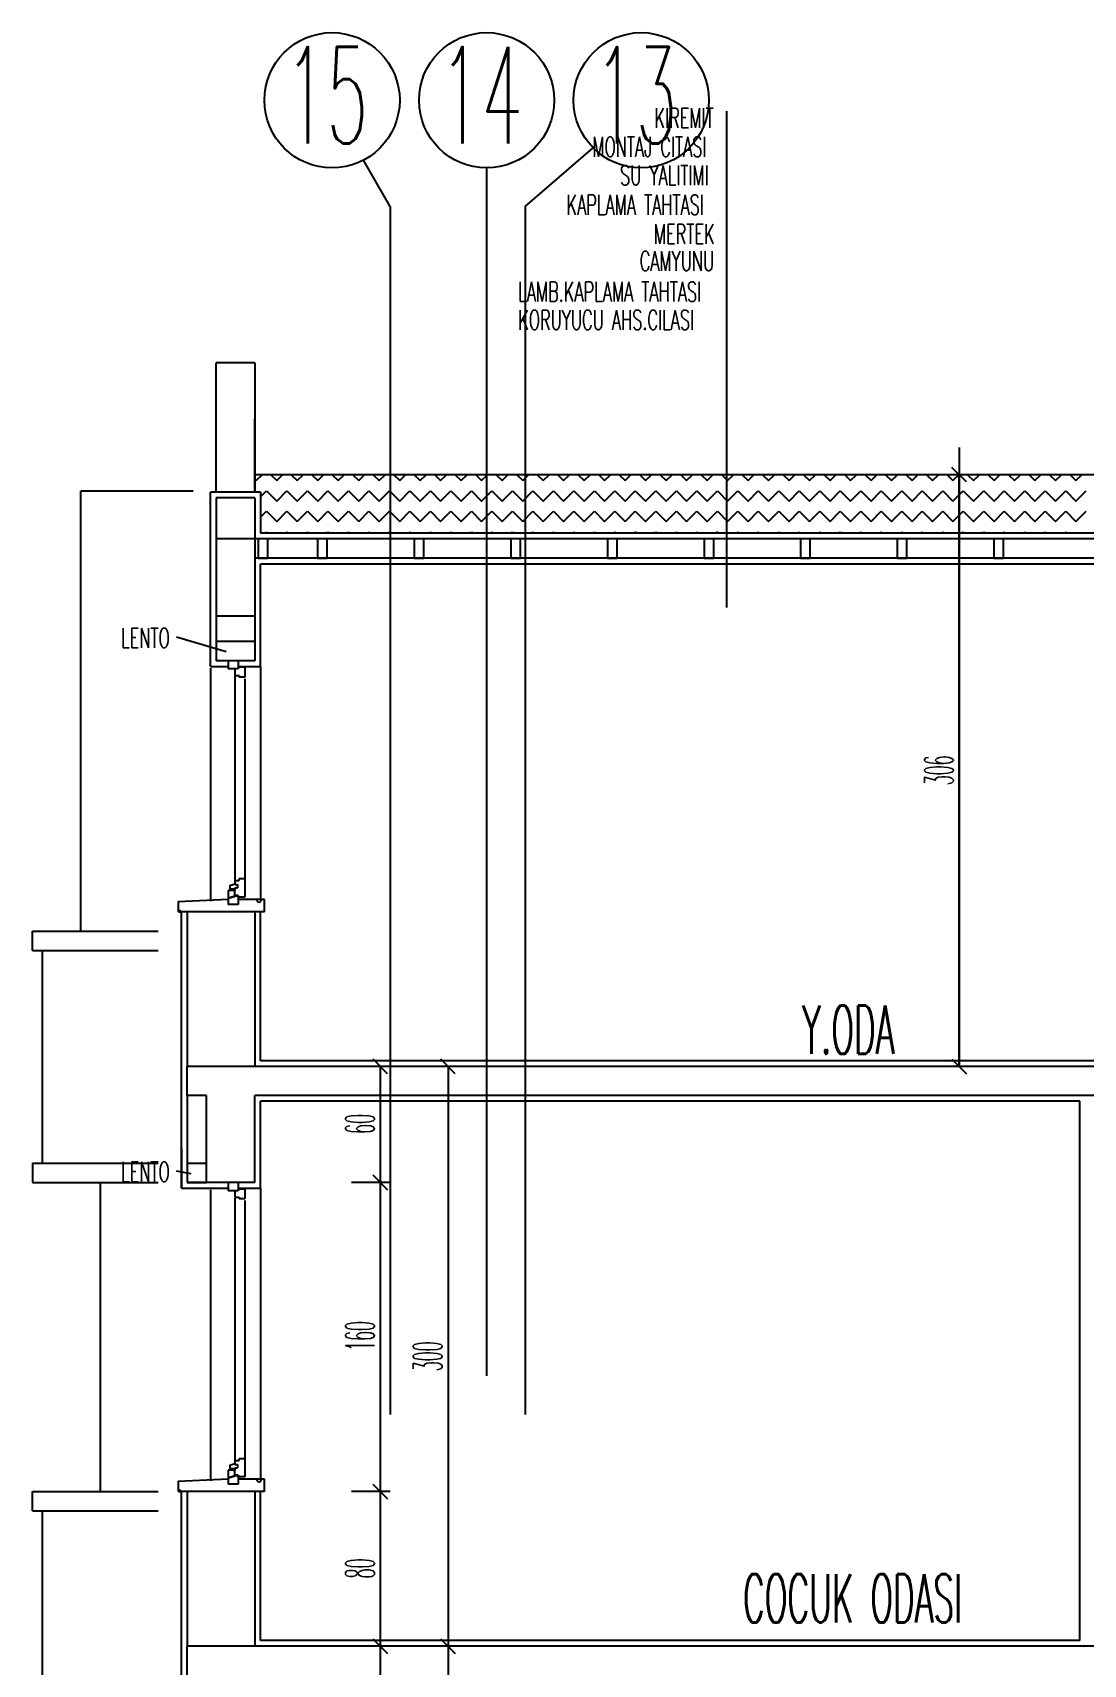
# Model space of a CAD drawing. Extents: x 78 to 306, y -397 to 18.
# Drawn here: x 278.5171 to 278.6259, y -396.4504 to -396.2816 of the extents above; entities that cross this region are included whole.
import ezdxf

# ---------------------------------------------------------------- set-up
doc = ezdxf.new("R2010")
doc.units = 0
doc.header["$LTSCALE"] = 0.5
doc.header["$MEASUREMENT"] = 0
doc.linetypes.add('DASHDOT2', pattern=[0.5, 0.25, -0.125, 0, -0.125])
doc.layers.get('0').update_dxf_attribs({"linetype": 'CONTINUOUS'})
for name, color, linetype in [('AKS', 5, 'DASHDOT2'), ('DUVAR', 6, 'CONTINUOUS'), ('KAPI', 1, 'CONTINUOUS'), ('KOLON', 4, 'CONTINUOUS'), ('MERDIVEN', 3, 'CONTINUOUS'), ('OLCU', 31, 'CONTINUOUS'), ('SIVA', 7, 'CONTINUOUS'), ('TARAMA', 8, 'CONTINUOUS'), ('TEFRIS', 11, 'CONTINUOUS'), ('YESIL', 73, 'CONTINUOUS')]:
    doc.layers.add(name, color=color, linetype=linetype)
doc.styles.add('OLCU', font='romans.shx', dxfattribs={"width": 0.6, "height": 0.125})
doc.styles.add('OLCUIC', font='ROMANS.SHX', dxfattribs={"width": 0.4, "height": 0.15})

msp = doc.modelspace()

# ---------------------------------------------------------------- linework, layer by layer
at = {"color": 0, "linetype": 'ByBlock'}
for p, q in [((278.6138, -396.32806), (278.6123, -396.32656)), ((278.55389, -396.38931), (278.55239, -396.38781)), ((278.56089, -396.38931), (278.55939, -396.38781)), ((278.6123, -396.38781), (278.6138, -396.38931)), ((278.55239, -396.39981), (278.55389, -396.40131)), ((278.55389, -396.40131), (278.55239, -396.39981)), ((278.55239, -396.43181), (278.55389, -396.43331)), ((278.55389, -396.43331), (278.55239, -396.43181)), ((278.55239, -396.44781), (278.55389, -396.44931)), ((278.55389, -396.44931), (278.55239, -396.44781)), ((278.55939, -396.44781), (278.56089, -396.44931)), ((278.56089, -396.44931), (278.55939, -396.44781))]:
    msp.add_line(p, q, dxfattribs=at)
at = {"layer": 'AKS'}
for p, q in [((278.56814, -396.29956), (278.57515, -396.29347)), ((278.55414, -396.29956), (278.5514, -396.29476)), ((278.56414, -396.29556), (278.56414, -396.94956)), ((278.55414, -396.29956), (278.55414, -396.94956)), ((278.56814, -396.29956), (278.56814, -396.94956))]:
    msp.add_line(p, q, dxfattribs=at)
at = {"layer": 'DUVAR'}
for p, q in [((278.53314, -396.37256), (278.53314, -396.38856)), ((278.54014, -396.37256), (278.53314, -396.37256)), ((278.54014, -396.37256), (278.53314, -396.37256)), ((278.54014, -396.37256), (278.54014, -396.38856)), ((278.53314, -396.39856), (278.53514, -396.39856)), ((278.53314, -396.40056), (278.53514, -396.40056)), ((278.53314, -396.43256), (278.53314, -396.44856)), ((278.54014, -396.43256), (278.53314, -396.43256)), ((278.54014, -396.43256), (278.53314, -396.43256)), ((278.54014, -396.43256), (278.54014, -396.44856))]:
    msp.add_line(p, q, dxfattribs=at)
at = {"layer": 'DUVAR', "ltscale": 1.5}
for p, q in [((278.54014, -396.37256), (278.53314, -396.37256)), ((278.54014, -396.37256), (278.53314, -396.37256)), ((278.54014, -396.43256), (278.53314, -396.43256)), ((278.54014, -396.43256), (278.53314, -396.43256))]:
    msp.add_line(p, q, dxfattribs=at)
at = {"layer": 'DUVAR', "ltscale": 1.4}
for p in [(278.53314, -396.39156), (278.53514, -396.40056)]:
    msp.add_line(p, (278.53314, -396.40056), dxfattribs=at)
at = {"layer": 'KAPI', "ltscale": 1.4}
for p, q in [((278.53614, -396.32902), (278.53614, -396.31572)), ((278.54014, -396.31572), (278.53614, -396.31572)), ((278.54014, -396.31572), (278.54014, -396.32912)), ((278.69354, -396.32731), (278.54014, -396.32731))]:
    msp.add_line(p, q, dxfattribs=at)
at = {"layer": 'KAPI'}
for p, q in [((278.69414, -396.33396), (278.54014, -396.33396)), ((278.69414, -396.33596), (278.54014, -396.33596)), ((278.53555, -396.34733), (278.53555, -396.37145)), ((278.54074, -396.34716), (278.54074, -396.37128)), ((278.54074, -396.34716), (278.54074, -396.37128)), ((278.53808, -396.34817), (278.53808, -396.36932)), ((278.53808, -396.34817), (278.53808, -396.36932)), ((278.5391, -396.34843), (278.5391, -396.36915)), ((278.5391, -396.34843), (278.5391, -396.36915)), ((278.5322, -396.37149), (278.5374, -396.37124)), ((278.5322, -396.37149), (278.5374, -396.37124)), ((278.5322, -396.37149), (278.5322, -396.37256)), ((278.5322, -396.37149), (278.5322, -396.37256)), ((278.54038, -396.37128), (278.53842, -396.37128)), ((278.54038, -396.37128), (278.53842, -396.37128)), ((278.54038, -396.37143), (278.54038, -396.37128)), ((278.54038, -396.37143), (278.54038, -396.37128)), ((278.54077, -396.37128), (278.54042, -396.37128)), ((278.54077, -396.37128), (278.54042, -396.37128)), ((278.5408, -396.37143), (278.5408, -396.37128)), ((278.54114, -396.37128), (278.5408, -396.37128)), ((278.5408, -396.37143), (278.5408, -396.37128)), ((278.54114, -396.37128), (278.5408, -396.37128)), ((278.54114, -396.37256), (278.54114, -396.37128)), ((278.54114, -396.37256), (278.54114, -396.37128)), ((278.5323, -396.37256), (278.5322, -396.37256)), ((278.5323, -396.37256), (278.5322, -396.37256)), ((278.5323, -396.37239), (278.5323, -396.37256)), ((278.5323, -396.37239), (278.5323, -396.37256)), ((278.53231, -396.37256), (278.53246, -396.37256)), ((278.53231, -396.37256), (278.53246, -396.37256)), ((278.53314, -396.37256), (278.53244, -396.37256)), ((278.53314, -396.37256), (278.53244, -396.37256)), ((278.54114, -396.37256), (278.54014, -396.37256)), ((278.54114, -396.37256), (278.54014, -396.37256)), ((278.53555, -396.40133), (278.53555, -396.43145)), ((278.54074, -396.40116), (278.54074, -396.43128)), ((278.54074, -396.40116), (278.54074, -396.43128)), ((278.53808, -396.40217), (278.53808, -396.42932)), ((278.53808, -396.40217), (278.53808, -396.42932)), ((278.5391, -396.40243), (278.5391, -396.42915)), ((278.5391, -396.40243), (278.5391, -396.42915)), ((278.5322, -396.43149), (278.5374, -396.43124)), ((278.5322, -396.43149), (278.5374, -396.43124)), ((278.5322, -396.43149), (278.5322, -396.43256)), ((278.5322, -396.43149), (278.5322, -396.43256)), ((278.54038, -396.43128), (278.53842, -396.43128)), ((278.54038, -396.43128), (278.53842, -396.43128)), ((278.54038, -396.43143), (278.54038, -396.43128)), ((278.54038, -396.43143), (278.54038, -396.43128)), ((278.54077, -396.43128), (278.54042, -396.43128)), ((278.54077, -396.43128), (278.54042, -396.43128)), ((278.5408, -396.43143), (278.5408, -396.43128)), ((278.54114, -396.43128), (278.5408, -396.43128)), ((278.5408, -396.43143), (278.5408, -396.43128)), ((278.54114, -396.43128), (278.5408, -396.43128)), ((278.54114, -396.43256), (278.54114, -396.43128)), ((278.54114, -396.43256), (278.54114, -396.43128)), ((278.5323, -396.43256), (278.5322, -396.43256)), ((278.5323, -396.43256), (278.5322, -396.43256)), ((278.5323, -396.43239), (278.5323, -396.43256)), ((278.5323, -396.43239), (278.5323, -396.43256)), ((278.53231, -396.43256), (278.53246, -396.43256)), ((278.53231, -396.43256), (278.53246, -396.43256)), ((278.53314, -396.43256), (278.53244, -396.43256)), ((278.53314, -396.43256), (278.53244, -396.43256)), ((278.54114, -396.43256), (278.54014, -396.43256)), ((278.54114, -396.43256), (278.54014, -396.43256))]:
    msp.add_line(p, q, dxfattribs=at)
for centre, radius, start, end in [((278.54059, -396.37131), 0.000242, 208.773, 331.227), ((278.54059, -396.37131), 0.000242, 208.773, 331.227), ((278.5323, -396.37256), 0.00017, 360, 90), ((278.5323, -396.37256), 0.00017, 360, 90), ((278.54059, -396.43131), 0.000242, 208.773, 331.227), ((278.54059, -396.43131), 0.000242, 208.773, 331.227), ((278.5323, -396.43256), 0.00017, 360, 90), ((278.5323, -396.43256), 0.00017, 360, 90)]:
    msp.add_arc(centre, radius, start, end, dxfattribs=at)
at = {"layer": 'KOLON'}
for p, q in [((278.53614, -396.32972), (278.53614, -396.34656)), ((278.54014, -396.32972), (278.53614, -396.32972)), ((278.54014, -396.32972), (278.54014, -396.34656)), ((278.54014, -396.33396), (278.53614, -396.33396)), ((278.54014, -396.34196), (278.53614, -396.34196)), ((278.54014, -396.34456), (278.53614, -396.34456)), ((278.54014, -396.34656), (278.53614, -396.34656)), ((278.69914, -396.38856), (278.53314, -396.38856)), ((278.53314, -396.39156), (278.53314, -396.38856)), ((278.53514, -396.39156), (278.53314, -396.39156)), ((278.53514, -396.40056), (278.53514, -396.39156)), ((278.65214, -396.39156), (278.54014, -396.39156)), ((278.54014, -396.40056), (278.54014, -396.39156)), ((278.54014, -396.40056), (278.53514, -396.40056)), ((278.69914, -396.44856), (278.53314, -396.44856)), ((278.53314, -396.45156), (278.53314, -396.44856))]:
    msp.add_line(p, q, dxfattribs=at)
at = {"layer": 'MERDIVEN', "ltscale": 1.4}
for p, q in [((278.53614, -396.32912), (278.53614, -396.32545)), ((278.54014, -396.32912), (278.54014, -396.32545)), ((278.54149, -396.33396), (278.54049, -396.33396)), ((278.54049, -396.33396), (278.54049, -396.33596)), ((278.54149, -396.33596), (278.54149, -396.33396)), ((278.54764, -396.33396), (278.54664, -396.33396)), ((278.54664, -396.33396), (278.54664, -396.33596)), ((278.54764, -396.33596), (278.54764, -396.33396)), ((278.55764, -396.33396), (278.55664, -396.33396)), ((278.55664, -396.33396), (278.55664, -396.33596)), ((278.55764, -396.33596), (278.55764, -396.33396)), ((278.56764, -396.33396), (278.56664, -396.33396)), ((278.56664, -396.33396), (278.56664, -396.33596)), ((278.56764, -396.33596), (278.56764, -396.33396)), ((278.57764, -396.33396), (278.57664, -396.33396)), ((278.57664, -396.33396), (278.57664, -396.33596)), ((278.57764, -396.33596), (278.57764, -396.33396)), ((278.58764, -396.33396), (278.58664, -396.33396)), ((278.58664, -396.33396), (278.58664, -396.33596)), ((278.58764, -396.33596), (278.58764, -396.33396)), ((278.59764, -396.33396), (278.59664, -396.33396)), ((278.59664, -396.33396), (278.59664, -396.33596)), ((278.59764, -396.33596), (278.59764, -396.33396)), ((278.60764, -396.33396), (278.60664, -396.33396)), ((278.60664, -396.33396), (278.60664, -396.33596)), ((278.60764, -396.33596), (278.60764, -396.33396)), ((278.61764, -396.33396), (278.61664, -396.33396)), ((278.61664, -396.33396), (278.61664, -396.33596)), ((278.61764, -396.33596), (278.61764, -396.33396)), ((278.54049, -396.33596), (278.54149, -396.33596)), ((278.54664, -396.33596), (278.54764, -396.33596)), ((278.55664, -396.33596), (278.55764, -396.33596)), ((278.56664, -396.33596), (278.56764, -396.33596)), ((278.57664, -396.33596), (278.57764, -396.33596)), ((278.58664, -396.33596), (278.58764, -396.33596)), ((278.59664, -396.33596), (278.59764, -396.33596)), ((278.60664, -396.33596), (278.60764, -396.33596)), ((278.61664, -396.33596), (278.61764, -396.33596))]:
    msp.add_line(p, q, dxfattribs=at)
at = {"layer": 'MERDIVEN'}
for p, q in [((278.5374, -396.34656), (278.5374, -396.34741)), ((278.5374, -396.34656), (278.5374, -396.34741)), ((278.53842, -396.34741), (278.5374, -396.34741)), ((278.53842, -396.34741), (278.5374, -396.34741)), ((278.53808, -396.34741), (278.53808, -396.34809)), ((278.53808, -396.34741), (278.53808, -396.34741)), ((278.53842, -396.34741), (278.53808, -396.34741)), ((278.53808, -396.34741), (278.53808, -396.34809)), ((278.53808, -396.34741), (278.53808, -396.34741)), ((278.53842, -396.34741), (278.53808, -396.34741)), ((278.53842, -396.34656), (278.53842, -396.34741)), ((278.53842, -396.34656), (278.53842, -396.34741)), ((278.5391, -396.34724), (278.53842, -396.34724)), ((278.5391, -396.34724), (278.53842, -396.34724)), ((278.5391, -396.34724), (278.5391, -396.34826)), ((278.5391, -396.34724), (278.5391, -396.34826)), ((278.53808, -396.34809), (278.53851, -396.34809)), ((278.53808, -396.34809), (278.53851, -396.34809)), ((278.53851, -396.34809), (278.53851, -396.34826)), ((278.53851, -396.34809), (278.53851, -396.34826)), ((278.5391, -396.34826), (278.53851, -396.34826)), ((278.5391, -396.34826), (278.53851, -396.34826)), ((278.53757, -396.36983), (278.53808, -396.36966)), ((278.53757, -396.36983), (278.53808, -396.36966)), ((278.53757, -396.36983), (278.53757, -396.37017)), ((278.53757, -396.36983), (278.53757, -396.37017)), ((278.53808, -396.36932), (278.53851, -396.36932)), ((278.53808, -396.36932), (278.53808, -396.36974)), ((278.53808, -396.36932), (278.53851, -396.36932)), ((278.53808, -396.36932), (278.53808, -396.36974)), ((278.53808, -396.36974), (278.53834, -396.36974)), ((278.53808, -396.36974), (278.53834, -396.36974)), ((278.53834, -396.36974), (278.53834, -396.37008)), ((278.53834, -396.36974), (278.53834, -396.37008)), ((278.53851, -396.36932), (278.53851, -396.36915)), ((278.5391, -396.36915), (278.53851, -396.36915)), ((278.53851, -396.36932), (278.53851, -396.36915)), ((278.5391, -396.36915), (278.53851, -396.36915)), ((278.5391, -396.36915), (278.5391, -396.37102)), ((278.5391, -396.36915), (278.5391, -396.37102)), ((278.53808, -396.37034), (278.5374, -396.37034)), ((278.5374, -396.37034), (278.5374, -396.37114)), ((278.53808, -396.37034), (278.5374, -396.37034)), ((278.5374, -396.37034), (278.5374, -396.37114)), ((278.5374, -396.37117), (278.5374, -396.37144)), ((278.5374, -396.37117), (278.5374, -396.37144)), ((278.5374, -396.37144), (278.5374, -396.37178)), ((278.5374, -396.37144), (278.5374, -396.37178)), ((278.53757, -396.37017), (278.53808, -396.37017)), ((278.53757, -396.37017), (278.53808, -396.37017)), ((278.53808, -396.37008), (278.53834, -396.37008)), ((278.53808, -396.37008), (278.53808, -396.37034)), ((278.53808, -396.37008), (278.53834, -396.37008)), ((278.53808, -396.37008), (278.53808, -396.37034)), ((278.53808, -396.37085), (278.53808, -396.37034)), ((278.53808, -396.37085), (278.53808, -396.37034)), ((278.53842, -396.37085), (278.53808, -396.37085)), ((278.53842, -396.37085), (278.53808, -396.37085)), ((278.53842, -396.37093), (278.53817, -396.37093)), ((278.53842, -396.37093), (278.53817, -396.37093)), ((278.53842, -396.37085), (278.53842, -396.37136)), ((278.53842, -396.37085), (278.53842, -396.37136)), ((278.5391, -396.37102), (278.53842, -396.37102)), ((278.5391, -396.37102), (278.53842, -396.37102)), ((278.53842, -396.37136), (278.53842, -396.37178)), ((278.53842, -396.37136), (278.53842, -396.37178)), ((278.53842, -396.37178), (278.5374, -396.37178)), ((278.53842, -396.37178), (278.5374, -396.37178)), ((278.5374, -396.40056), (278.5374, -396.40141)), ((278.5374, -396.40056), (278.5374, -396.40141)), ((278.53842, -396.40141), (278.5374, -396.40141)), ((278.53842, -396.40141), (278.5374, -396.40141)), ((278.53808, -396.40141), (278.53808, -396.40209)), ((278.53808, -396.40141), (278.53808, -396.40141)), ((278.53842, -396.40141), (278.53808, -396.40141)), ((278.53808, -396.40141), (278.53808, -396.40209)), ((278.53808, -396.40141), (278.53808, -396.40141)), ((278.53842, -396.40141), (278.53808, -396.40141)), ((278.53842, -396.40056), (278.53842, -396.40141)), ((278.53842, -396.40056), (278.53842, -396.40141)), ((278.5391, -396.40124), (278.53842, -396.40124)), ((278.5391, -396.40124), (278.53842, -396.40124)), ((278.5391, -396.40124), (278.5391, -396.40226)), ((278.5391, -396.40124), (278.5391, -396.40226)), ((278.53808, -396.40209), (278.53851, -396.40209)), ((278.53808, -396.40209), (278.53851, -396.40209)), ((278.53851, -396.40209), (278.53851, -396.40226)), ((278.53851, -396.40209), (278.53851, -396.40226)), ((278.5391, -396.40226), (278.53851, -396.40226)), ((278.5391, -396.40226), (278.53851, -396.40226)), ((278.53808, -396.43034), (278.5374, -396.43034)), ((278.5374, -396.43034), (278.5374, -396.43114)), ((278.53808, -396.43034), (278.5374, -396.43034)), ((278.5374, -396.43034), (278.5374, -396.43114)), ((278.53757, -396.42983), (278.53808, -396.42966)), ((278.53757, -396.42983), (278.53808, -396.42966)), ((278.53757, -396.42983), (278.53757, -396.43017)), ((278.53757, -396.42983), (278.53757, -396.43017)), ((278.53757, -396.43017), (278.53808, -396.43017)), ((278.53757, -396.43017), (278.53808, -396.43017)), ((278.53808, -396.42932), (278.53851, -396.42932)), ((278.53808, -396.42932), (278.53808, -396.42974)), ((278.53808, -396.42932), (278.53851, -396.42932)), ((278.53808, -396.42932), (278.53808, -396.42974)), ((278.53808, -396.42974), (278.53834, -396.42974)), ((278.53808, -396.42974), (278.53834, -396.42974)), ((278.53808, -396.43008), (278.53834, -396.43008)), ((278.53808, -396.43008), (278.53808, -396.43034)), ((278.53808, -396.43008), (278.53834, -396.43008)), ((278.53808, -396.43008), (278.53808, -396.43034)), ((278.53808, -396.43085), (278.53808, -396.43034)), ((278.53808, -396.43085), (278.53808, -396.43034)), ((278.53834, -396.42974), (278.53834, -396.43008)), ((278.53834, -396.42974), (278.53834, -396.43008)), ((278.53851, -396.42932), (278.53851, -396.42915)), ((278.5391, -396.42915), (278.53851, -396.42915)), ((278.53851, -396.42932), (278.53851, -396.42915)), ((278.5391, -396.42915), (278.53851, -396.42915)), ((278.5391, -396.42915), (278.5391, -396.43102)), ((278.5391, -396.42915), (278.5391, -396.43102)), ((278.5374, -396.43117), (278.5374, -396.43144)), ((278.5374, -396.43117), (278.5374, -396.43144)), ((278.5374, -396.43144), (278.5374, -396.43178)), ((278.5374, -396.43144), (278.5374, -396.43178)), ((278.53842, -396.43178), (278.5374, -396.43178)), ((278.53842, -396.43178), (278.5374, -396.43178)), ((278.53842, -396.43085), (278.53808, -396.43085)), ((278.53842, -396.43085), (278.53808, -396.43085)), ((278.53842, -396.43093), (278.53817, -396.43093)), ((278.53842, -396.43093), (278.53817, -396.43093)), ((278.53842, -396.43085), (278.53842, -396.43136)), ((278.53842, -396.43085), (278.53842, -396.43136)), ((278.5391, -396.43102), (278.53842, -396.43102)), ((278.5391, -396.43102), (278.53842, -396.43102)), ((278.53842, -396.43136), (278.53842, -396.43178)), ((278.53842, -396.43136), (278.53842, -396.43178))]:
    msp.add_line(p, q, dxfattribs=at)
at = {"layer": 'OLCU', "ltscale": 1.4}
for p, q in [((278.53614, -396.32545), (278.53614, -396.32156)), ((278.54014, -396.32545), (278.54014, -396.32156))]:
    msp.add_line(p, q, dxfattribs=at)
at = {"layer": 'SIVA', "ltscale": 1.4}
for p, q in [((278.53554, -396.34716), (278.53554, -396.32912)), ((278.54074, -396.32912), (278.53554, -396.32912)), ((278.54074, -396.32912), (278.54074, -396.33336)), ((278.69354, -396.33336), (278.54074, -396.33336)), ((278.54074, -396.34716), (278.54074, -396.33656)), ((278.65154, -396.33656), (278.54074, -396.33656)), ((278.53254, -396.38856), (278.53254, -396.37256)), ((278.54074, -396.38796), (278.54074, -396.37256)), ((278.65154, -396.38796), (278.54074, -396.38796)), ((278.53254, -396.40116), (278.53254, -396.38856)), ((278.62554, -396.39216), (278.54074, -396.39216)), ((278.54074, -396.40116), (278.54074, -396.39216)), ((278.62554, -396.44796), (278.62554, -396.39216)), ((278.54074, -396.40116), (278.54074, -396.39547)), ((278.53254, -396.39707), (278.53254, -396.40116)), ((278.53254, -396.39707), (278.53254, -396.40116)), ((278.53254, -396.40116), (278.5374, -396.40116)), ((278.53254, -396.40116), (278.5374, -396.40116)), ((278.53254, -396.44856), (278.53254, -396.43256)), ((278.54074, -396.44796), (278.54074, -396.43256)), ((278.53254, -396.46116), (278.53254, -396.44856)), ((278.62554, -396.44796), (278.54074, -396.44796))]:
    msp.add_line(p, q, dxfattribs=at)
at = {"layer": 'SIVA'}
for p, q in [((278.53554, -396.34716), (278.5374, -396.34716)), ((278.53842, -396.34716), (278.54074, -396.34716)), ((278.53842, -396.34716), (278.54074, -396.34716)), ((278.53254, -396.40116), (278.5374, -396.40116)), ((278.53254, -396.40116), (278.5374, -396.40116)), ((278.53842, -396.40116), (278.54074, -396.40116)), ((278.53842, -396.40116), (278.54074, -396.40116))]:
    msp.add_line(p, q, dxfattribs=at)
at = {"layer": 'TARAMA', "ltscale": 1.4}
for p, q in [((278.54029, -396.32792), (278.5409, -396.32731)), ((278.5418, -396.32731), (278.54241, -396.32792)), ((278.54241, -396.32792), (278.54302, -396.32731)), ((278.54392, -396.32731), (278.54453, -396.32792)), ((278.54453, -396.32792), (278.54514, -396.32731)), ((278.54604, -396.32731), (278.54665, -396.32792)), ((278.54665, -396.32792), (278.54726, -396.32731)), ((278.54816, -396.32731), (278.54877, -396.32792)), ((278.54877, -396.32792), (278.54938, -396.32731)), ((278.55028, -396.32731), (278.5509, -396.32792)), ((278.5509, -396.32792), (278.55151, -396.32731)), ((278.55241, -396.32731), (278.55302, -396.32792)), ((278.55302, -396.32792), (278.55363, -396.32731)), ((278.55453, -396.32731), (278.55514, -396.32792)), ((278.55514, -396.32792), (278.55575, -396.32731)), ((278.55665, -396.32731), (278.55726, -396.32792)), ((278.55726, -396.32792), (278.55787, -396.32731)), ((278.55877, -396.32731), (278.55938, -396.32792)), ((278.55938, -396.32792), (278.55999, -396.32731)), ((278.56089, -396.32731), (278.5615, -396.32792)), ((278.5615, -396.32792), (278.56211, -396.32731)), ((278.56301, -396.32731), (278.56362, -396.32792)), ((278.56362, -396.32792), (278.56423, -396.32731)), ((278.56513, -396.32731), (278.56574, -396.32792)), ((278.56574, -396.32792), (278.56635, -396.32731)), ((278.56726, -396.32731), (278.56787, -396.32792)), ((278.56787, -396.32792), (278.56848, -396.32731)), ((278.56938, -396.32731), (278.56999, -396.32792)), ((278.56999, -396.32792), (278.5706, -396.32731)), ((278.5715, -396.32731), (278.57211, -396.32792)), ((278.57211, -396.32792), (278.57272, -396.32731)), ((278.57362, -396.32731), (278.57423, -396.32792)), ((278.57423, -396.32792), (278.57484, -396.32731)), ((278.57574, -396.32731), (278.57635, -396.32792)), ((278.57635, -396.32792), (278.57696, -396.32731)), ((278.57786, -396.32731), (278.57847, -396.32792)), ((278.57847, -396.32792), (278.57908, -396.32731)), ((278.57998, -396.32731), (278.58059, -396.32792)), ((278.58059, -396.32792), (278.5812, -396.32731)), ((278.5821, -396.32731), (278.58272, -396.32792)), ((278.58272, -396.32792), (278.58333, -396.32731)), ((278.58423, -396.32731), (278.58484, -396.32792)), ((278.58484, -396.32792), (278.58545, -396.32731)), ((278.58635, -396.32731), (278.58696, -396.32792)), ((278.58696, -396.32792), (278.58757, -396.32731)), ((278.58847, -396.32731), (278.58908, -396.32792)), ((278.58908, -396.32792), (278.58969, -396.32731)), ((278.59059, -396.32731), (278.5912, -396.32792)), ((278.5912, -396.32792), (278.59181, -396.32731)), ((278.59271, -396.32731), (278.59332, -396.32792)), ((278.59332, -396.32792), (278.59393, -396.32731)), ((278.59483, -396.32731), (278.59544, -396.32792)), ((278.59544, -396.32792), (278.59605, -396.32731)), ((278.59695, -396.32731), (278.59756, -396.32792)), ((278.59756, -396.32792), (278.59817, -396.32731)), ((278.59908, -396.32731), (278.59969, -396.32792)), ((278.59969, -396.32792), (278.6003, -396.32731)), ((278.6012, -396.32731), (278.60181, -396.32792)), ((278.60181, -396.32792), (278.60242, -396.32731)), ((278.60332, -396.32731), (278.60393, -396.32792)), ((278.60393, -396.32792), (278.60454, -396.32731)), ((278.60544, -396.32731), (278.60605, -396.32792)), ((278.60605, -396.32792), (278.60666, -396.32731)), ((278.60756, -396.32731), (278.60817, -396.32792)), ((278.60817, -396.32792), (278.60878, -396.32731)), ((278.60968, -396.32731), (278.61029, -396.32792)), ((278.61029, -396.32792), (278.6109, -396.32731)), ((278.6118, -396.32731), (278.61241, -396.32792)), ((278.61241, -396.32792), (278.61302, -396.32731)), ((278.61392, -396.32731), (278.61453, -396.32792)), ((278.61453, -396.32792), (278.61515, -396.32731)), ((278.61605, -396.32731), (278.61666, -396.32792)), ((278.61666, -396.32792), (278.61727, -396.32731)), ((278.61817, -396.32731), (278.61878, -396.32792)), ((278.61878, -396.32792), (278.61939, -396.32731)), ((278.62029, -396.32731), (278.6209, -396.32792)), ((278.6209, -396.32792), (278.62151, -396.32731)), ((278.62241, -396.32731), (278.62302, -396.32792)), ((278.62302, -396.32792), (278.62363, -396.32731)), ((278.62453, -396.32731), (278.62514, -396.32792)), ((278.62514, -396.32792), (278.62575, -396.32731)), ((278.52214, -396.37456), (278.52214, -396.32902)), ((278.53375, -396.32902), (278.52214, -396.32902)), ((278.54014, -396.32778), (278.54029, -396.32792)), ((278.54074, -396.32959), (278.54135, -396.32898)), ((278.54135, -396.32898), (278.54241, -396.33004)), ((278.54241, -396.33004), (278.54347, -396.32898)), ((278.54347, -396.32898), (278.54453, -396.33004)), ((278.54453, -396.33004), (278.54559, -396.32898)), ((278.54559, -396.32898), (278.54665, -396.33004)), ((278.54665, -396.33004), (278.54771, -396.32898)), ((278.54771, -396.32898), (278.54877, -396.33004)), ((278.54877, -396.33004), (278.54983, -396.32898)), ((278.54983, -396.32898), (278.5509, -396.33004)), ((278.5509, -396.33004), (278.55196, -396.32898)), ((278.55196, -396.32898), (278.55302, -396.33004)), ((278.55302, -396.33004), (278.55408, -396.32898)), ((278.55408, -396.32898), (278.55514, -396.33004)), ((278.55514, -396.33004), (278.5562, -396.32898)), ((278.5562, -396.32898), (278.55726, -396.33004)), ((278.55726, -396.33004), (278.55832, -396.32898)), ((278.55832, -396.32898), (278.55938, -396.33004)), ((278.55938, -396.33004), (278.56044, -396.32898)), ((278.56044, -396.32898), (278.5615, -396.33004)), ((278.5615, -396.33004), (278.56256, -396.32898)), ((278.56256, -396.32898), (278.56362, -396.33004)), ((278.56362, -396.33004), (278.56468, -396.32898)), ((278.56468, -396.32898), (278.56574, -396.33004)), ((278.56574, -396.33004), (278.56681, -396.32898)), ((278.56681, -396.32898), (278.56787, -396.33004)), ((278.56787, -396.33004), (278.56893, -396.32898)), ((278.56893, -396.32898), (278.56999, -396.33004)), ((278.56999, -396.33004), (278.57105, -396.32898)), ((278.57105, -396.32898), (278.57211, -396.33004)), ((278.57211, -396.33004), (278.57317, -396.32898)), ((278.57317, -396.32898), (278.57423, -396.33004)), ((278.57423, -396.33004), (278.57529, -396.32898)), ((278.57529, -396.32898), (278.57635, -396.33004)), ((278.57635, -396.33004), (278.57741, -396.32898)), ((278.57741, -396.32898), (278.57847, -396.33004)), ((278.57847, -396.33004), (278.57953, -396.32898)), ((278.57953, -396.32898), (278.58059, -396.33004)), ((278.58059, -396.33004), (278.58165, -396.32898)), ((278.58165, -396.32898), (278.58272, -396.33004)), ((278.58272, -396.33004), (278.58378, -396.32898)), ((278.58378, -396.32898), (278.58484, -396.33004)), ((278.58484, -396.33004), (278.5859, -396.32898)), ((278.5859, -396.32898), (278.58696, -396.33004)), ((278.58696, -396.33004), (278.58802, -396.32898)), ((278.58802, -396.32898), (278.58908, -396.33004)), ((278.58908, -396.33004), (278.59014, -396.32898)), ((278.59014, -396.32898), (278.5912, -396.33004)), ((278.5912, -396.33004), (278.59226, -396.32898)), ((278.59226, -396.32898), (278.59332, -396.33004)), ((278.59332, -396.33004), (278.59438, -396.32898)), ((278.59438, -396.32898), (278.59544, -396.33004)), ((278.59544, -396.33004), (278.5965, -396.32898)), ((278.5965, -396.32898), (278.59756, -396.33004)), ((278.59756, -396.33004), (278.59862, -396.32898)), ((278.59862, -396.32898), (278.59969, -396.33004)), ((278.59969, -396.33004), (278.60075, -396.32898)), ((278.60075, -396.32898), (278.60181, -396.33004)), ((278.60181, -396.33004), (278.60287, -396.32898)), ((278.60287, -396.32898), (278.60393, -396.33004)), ((278.60393, -396.33004), (278.60499, -396.32898)), ((278.60499, -396.32898), (278.60605, -396.33004)), ((278.60605, -396.33004), (278.60711, -396.32898)), ((278.60711, -396.32898), (278.60817, -396.33004)), ((278.60817, -396.33004), (278.60923, -396.32898)), ((278.60923, -396.32898), (278.61029, -396.33004)), ((278.61029, -396.33004), (278.61135, -396.32898)), ((278.61135, -396.32898), (278.61241, -396.33004)), ((278.61241, -396.33004), (278.61347, -396.32898)), ((278.61347, -396.32898), (278.61453, -396.33004)), ((278.61453, -396.33004), (278.6156, -396.32898)), ((278.6156, -396.32898), (278.61666, -396.33004)), ((278.61666, -396.33004), (278.61772, -396.32898)), ((278.61772, -396.32898), (278.61878, -396.33004)), ((278.61878, -396.33004), (278.61984, -396.32898)), ((278.61984, -396.32898), (278.6209, -396.33004)), ((278.6209, -396.33004), (278.62196, -396.32898)), ((278.62196, -396.32898), (278.62302, -396.33004)), ((278.62302, -396.33004), (278.62408, -396.32898)), ((278.62408, -396.32898), (278.62514, -396.33004)), ((278.62514, -396.33004), (278.6262, -396.32898)), ((278.54074, -396.33171), (278.54135, -396.3311)), ((278.54135, -396.3311), (278.54241, -396.33216)), ((278.54241, -396.33216), (278.54347, -396.3311)), ((278.54347, -396.3311), (278.54453, -396.33216)), ((278.54453, -396.33216), (278.54559, -396.3311)), ((278.54559, -396.3311), (278.54665, -396.33216)), ((278.54665, -396.33216), (278.54771, -396.3311)), ((278.54771, -396.3311), (278.54877, -396.33216)), ((278.54877, -396.33216), (278.54983, -396.3311)), ((278.54983, -396.3311), (278.5509, -396.33216)), ((278.5509, -396.33216), (278.55196, -396.3311)), ((278.55196, -396.3311), (278.55302, -396.33216)), ((278.55302, -396.33216), (278.55408, -396.3311)), ((278.55408, -396.3311), (278.55514, -396.33216)), ((278.55514, -396.33216), (278.5562, -396.3311)), ((278.5562, -396.3311), (278.55726, -396.33216)), ((278.55726, -396.33216), (278.55832, -396.3311)), ((278.55832, -396.3311), (278.55938, -396.33216)), ((278.55938, -396.33216), (278.56044, -396.3311)), ((278.56044, -396.3311), (278.5615, -396.33216)), ((278.5615, -396.33216), (278.56256, -396.3311)), ((278.56256, -396.3311), (278.56362, -396.33216)), ((278.56362, -396.33216), (278.56468, -396.3311)), ((278.56468, -396.3311), (278.56574, -396.33216)), ((278.56574, -396.33216), (278.56681, -396.3311)), ((278.56681, -396.3311), (278.56787, -396.33216)), ((278.56787, -396.33216), (278.56893, -396.3311)), ((278.56893, -396.3311), (278.56999, -396.33216)), ((278.56999, -396.33216), (278.57105, -396.3311)), ((278.57105, -396.3311), (278.57211, -396.33216)), ((278.57211, -396.33216), (278.57317, -396.3311)), ((278.57317, -396.3311), (278.57423, -396.33216)), ((278.57423, -396.33216), (278.57529, -396.3311)), ((278.57529, -396.3311), (278.57635, -396.33216)), ((278.57635, -396.33216), (278.57741, -396.3311)), ((278.57741, -396.3311), (278.57847, -396.33216)), ((278.57847, -396.33216), (278.57953, -396.3311)), ((278.57953, -396.3311), (278.58059, -396.33216)), ((278.58059, -396.33216), (278.58165, -396.3311)), ((278.58165, -396.3311), (278.58272, -396.33216)), ((278.58272, -396.33216), (278.58378, -396.3311)), ((278.58378, -396.3311), (278.58484, -396.33216)), ((278.58484, -396.33216), (278.5859, -396.3311)), ((278.5859, -396.3311), (278.58696, -396.33216)), ((278.58696, -396.33216), (278.58802, -396.3311)), ((278.58802, -396.3311), (278.58908, -396.33216)), ((278.58908, -396.33216), (278.59014, -396.3311)), ((278.59014, -396.3311), (278.5912, -396.33216)), ((278.5912, -396.33216), (278.59226, -396.3311)), ((278.59226, -396.3311), (278.59332, -396.33216)), ((278.59332, -396.33216), (278.59438, -396.3311)), ((278.59438, -396.3311), (278.59544, -396.33216)), ((278.59544, -396.33216), (278.5965, -396.3311)), ((278.5965, -396.3311), (278.59756, -396.33216)), ((278.59756, -396.33216), (278.59862, -396.3311)), ((278.59862, -396.3311), (278.59969, -396.33216)), ((278.59969, -396.33216), (278.60075, -396.3311)), ((278.60075, -396.3311), (278.60181, -396.33216)), ((278.60181, -396.33216), (278.60287, -396.3311)), ((278.60287, -396.3311), (278.60393, -396.33216)), ((278.60393, -396.33216), (278.60499, -396.3311)), ((278.60499, -396.3311), (278.60605, -396.33216)), ((278.60605, -396.33216), (278.60711, -396.3311)), ((278.60711, -396.3311), (278.60817, -396.33216)), ((278.60817, -396.33216), (278.60923, -396.3311)), ((278.60923, -396.3311), (278.61029, -396.33216)), ((278.61029, -396.33216), (278.61135, -396.3311)), ((278.61135, -396.3311), (278.61241, -396.33216)), ((278.61241, -396.33216), (278.61347, -396.3311)), ((278.61347, -396.3311), (278.61453, -396.33216)), ((278.61453, -396.33216), (278.6156, -396.3311)), ((278.6156, -396.3311), (278.61666, -396.33216)), ((278.61666, -396.33216), (278.61772, -396.3311)), ((278.61772, -396.3311), (278.61878, -396.33216)), ((278.61878, -396.33216), (278.61984, -396.3311)), ((278.61984, -396.3311), (278.6209, -396.33216)), ((278.6209, -396.33216), (278.62196, -396.3311)), ((278.62196, -396.3311), (278.62302, -396.33216)), ((278.62302, -396.33216), (278.62408, -396.3311)), ((278.62408, -396.3311), (278.62514, -396.33216)), ((278.62514, -396.33216), (278.6262, -396.3311)), ((278.54121, -396.33336), (278.54135, -396.33322)), ((278.54135, -396.33322), (278.54149, -396.33336)), ((278.54333, -396.33336), (278.54347, -396.33322)), ((278.54347, -396.33322), (278.54361, -396.33336)), ((278.54546, -396.33336), (278.54559, -396.33322)), ((278.54559, -396.33322), (278.54573, -396.33336)), ((278.54758, -396.33336), (278.54771, -396.33322)), ((278.54771, -396.33322), (278.54785, -396.33336)), ((278.5497, -396.33336), (278.54983, -396.33322)), ((278.54983, -396.33322), (278.54997, -396.33336)), ((278.55182, -396.33336), (278.55196, -396.33322)), ((278.55196, -396.33322), (278.55209, -396.33336)), ((278.55394, -396.33336), (278.55408, -396.33322)), ((278.55408, -396.33322), (278.55421, -396.33336)), ((278.55606, -396.33336), (278.5562, -396.33322)), ((278.5562, -396.33322), (278.55633, -396.33336)), ((278.55818, -396.33336), (278.55832, -396.33322)), ((278.55832, -396.33322), (278.55846, -396.33336)), ((278.5603, -396.33336), (278.56044, -396.33322)), ((278.56044, -396.33322), (278.56058, -396.33336)), ((278.56243, -396.33336), (278.56256, -396.33322)), ((278.56256, -396.33322), (278.5627, -396.33336)), ((278.56455, -396.33336), (278.56468, -396.33322)), ((278.56468, -396.33322), (278.56482, -396.33336)), ((278.56667, -396.33336), (278.56681, -396.33322)), ((278.56681, -396.33322), (278.56694, -396.33336)), ((278.56879, -396.33336), (278.56893, -396.33322)), ((278.56893, -396.33322), (278.56906, -396.33336)), ((278.57091, -396.33336), (278.57105, -396.33322)), ((278.57105, -396.33322), (278.57118, -396.33336)), ((278.57303, -396.33336), (278.57317, -396.33322)), ((278.57317, -396.33322), (278.57331, -396.33336)), ((278.57515, -396.33336), (278.57529, -396.33322)), ((278.57529, -396.33322), (278.57543, -396.33336)), ((278.57728, -396.33336), (278.57741, -396.33322)), ((278.57741, -396.33322), (278.57755, -396.33336)), ((278.5794, -396.33336), (278.57953, -396.33322)), ((278.57953, -396.33322), (278.57967, -396.33336)), ((278.58152, -396.33336), (278.58165, -396.33322)), ((278.58165, -396.33322), (278.58179, -396.33336)), ((278.58364, -396.33336), (278.58378, -396.33322)), ((278.58378, -396.33322), (278.58391, -396.33336)), ((278.58576, -396.33336), (278.5859, -396.33322)), ((278.5859, -396.33322), (278.58603, -396.33336)), ((278.58788, -396.33336), (278.58802, -396.33322)), ((278.58802, -396.33322), (278.58815, -396.33336)), ((278.59, -396.33336), (278.59014, -396.33322)), ((278.59014, -396.33322), (278.59028, -396.33336)), ((278.59212, -396.33336), (278.59226, -396.33322)), ((278.59226, -396.33322), (278.5924, -396.33336)), ((278.59425, -396.33336), (278.59438, -396.33322)), ((278.59438, -396.33322), (278.59452, -396.33336)), ((278.59637, -396.33336), (278.5965, -396.33322)), ((278.5965, -396.33322), (278.59664, -396.33336)), ((278.59849, -396.33336), (278.59862, -396.33322)), ((278.59862, -396.33322), (278.59876, -396.33336)), ((278.60061, -396.33336), (278.60075, -396.33322)), ((278.60075, -396.33322), (278.60088, -396.33336)), ((278.60273, -396.33336), (278.60287, -396.33322)), ((278.60287, -396.33322), (278.603, -396.33336)), ((278.60485, -396.33336), (278.60499, -396.33322)), ((278.60499, -396.33322), (278.60513, -396.33336)), ((278.60697, -396.33336), (278.60711, -396.33322)), ((278.60711, -396.33322), (278.60725, -396.33336)), ((278.6091, -396.33336), (278.60923, -396.33322)), ((278.60923, -396.33322), (278.60937, -396.33336)), ((278.61122, -396.33336), (278.61135, -396.33322)), ((278.61135, -396.33322), (278.61149, -396.33336)), ((278.61334, -396.33336), (278.61347, -396.33322)), ((278.61347, -396.33322), (278.61361, -396.33336)), ((278.61546, -396.33336), (278.6156, -396.33322)), ((278.6156, -396.33322), (278.61573, -396.33336)), ((278.61758, -396.33336), (278.61772, -396.33322)), ((278.61772, -396.33322), (278.61785, -396.33336)), ((278.6197, -396.33336), (278.61984, -396.33322)), ((278.61984, -396.33322), (278.61997, -396.33336)), ((278.62182, -396.33336), (278.62196, -396.33322)), ((278.62196, -396.33322), (278.6221, -396.33336)), ((278.62394, -396.33336), (278.62408, -396.33322)), ((278.62408, -396.33322), (278.62422, -396.33336)), ((278.51714, -396.37656), (278.51714, -396.37456)), ((278.51714, -396.37456), (278.53014, -396.37456)), ((278.51714, -396.37656), (278.53014, -396.37656)), ((278.51814, -396.37656), (278.51814, -396.39856)), ((278.51714, -396.39856), (278.53014, -396.39856)), ((278.51714, -396.39856), (278.51714, -396.40056)), ((278.51714, -396.40056), (278.53014, -396.40056)), ((278.52414, -396.40056), (278.52414, -396.43256)), ((278.51714, -396.43456), (278.51714, -396.43256)), ((278.51714, -396.43256), (278.53014, -396.43256)), ((278.51714, -396.43456), (278.53014, -396.43456)), ((278.51814, -396.43456), (278.51814, -396.45856))]:
    msp.add_line(p, q, dxfattribs=at)
at = {"layer": 'TARAMA'}
for p, q in [((278.5374, -396.37114), (278.53737, -396.37115)), ((278.5374, -396.37114), (278.53737, -396.37115)), ((278.53737, -396.37115), (278.53738, -396.37118)), ((278.53737, -396.37115), (278.53738, -396.37118)), ((278.5374, -396.37117), (278.53738, -396.37118)), ((278.5374, -396.37117), (278.53738, -396.37118)), ((278.5381, -396.37097), (278.53741, -396.37117)), ((278.5381, -396.37097), (278.53741, -396.37117)), ((278.53808, -396.37094), (278.53742, -396.37113)), ((278.53808, -396.37094), (278.53742, -396.37113)), ((278.5374, -396.43114), (278.53737, -396.43115)), ((278.5374, -396.43114), (278.53737, -396.43115)), ((278.53737, -396.43115), (278.53738, -396.43118)), ((278.53737, -396.43115), (278.53738, -396.43118)), ((278.5374, -396.43117), (278.53738, -396.43118)), ((278.5374, -396.43117), (278.53738, -396.43118)), ((278.5381, -396.43097), (278.53741, -396.43117)), ((278.5381, -396.43097), (278.53741, -396.43117)), ((278.53808, -396.43094), (278.53742, -396.43113)), ((278.53808, -396.43094), (278.53742, -396.43113))]:
    msp.add_line(p, q, dxfattribs=at)
at = {"layer": 'TEFRIS'}
for centre in [(278.54814, -396.28856), (278.56414, -396.28856), (278.58014, -396.28856)]:
    msp.add_circle(centre, 0.007, dxfattribs=at)
at = {"layer": 'YESIL', "ltscale": 1.4}
for p, q in [((278.58897, -396.2897), (278.58897, -396.34105)), ((278.61305, -396.32451), (278.61305, -396.38856)), ((278.61305, -396.38856), (278.61305, -396.32731)), ((278.55314, -396.40056), (278.55314, -396.38856)), ((278.56014, -396.38856), (278.56014, -396.44856)), ((278.55414, -396.40056), (278.55014, -396.40056)), ((278.55314, -396.43256), (278.55314, -396.40056)), ((278.55414, -396.43256), (278.55014, -396.43256)), ((278.55314, -396.44856), (278.55314, -396.43256)), ((278.55314, -396.46056), (278.55314, -396.44856)), ((278.56014, -396.44856), (278.56014, -396.50856))]:
    msp.add_line(p, q, dxfattribs=at)
at = {"layer": 'YESIL'}
for p, q in [((278.53718, -396.34564), (278.53203, -396.34413)), ((278.53355, -396.39967), (278.53203, -396.39939))]:
    msp.add_line(p, q, dxfattribs=at)

# ---------------------------------------------------------------- texts
at = {"layer": 'KOLON', "style": 'OLCU', "width": 0.5}
for s, p in [('15', (278.54329, -396.29304)), ('14', (278.55929, -396.29304)), ('13', (278.57529, -396.29304))]:
    msp.add_text(s, height=0.01, dxfattribs=at).set_placement(p)
at = {"layer": 'YESIL', "ltscale": 1.4, "style": 'OLCU', "width": 0.6}
for s, p in [('KIREMIT', (278.58151, -396.2914)), ('MONTAJ CITASI', (278.57509, -396.2944)), ('SU YALITIMI', (278.57795, -396.29734)), ('KAPLAMA TAHTASI', (278.57241, -396.3004)), ('MERTEK', (278.58145, -396.30342)), ('CAMYUNU', (278.57999, -396.30622)), ('LAMB.KAPLAMA TAHTASI', (278.56741, -396.3094)), ('KORUYUCU AHS.CILASI', (278.56741, -396.31231))]:
    msp.add_text(s, height=0.00204, dxfattribs=at).set_placement(p)
at = {"layer": 'YESIL', "style": 'OLCU'}
for s, height, width, p in [('LENTO', 0.00204, 0.6, (278.5263, -396.34522)), ('Y.ODA', 0.005, 0.5, (278.59681, -396.38725)), ('LENTO', 0.00204, 0.6, (278.5263, -396.40048)), ('COCUK ODASI', 0.005, 0.5, (278.59067, -396.44609))]:
    msp.add_text(s, height=height, dxfattribs=dict(at, width=width)).set_placement(p)
at = {"layer": 'YESIL', "style": 'OLCUIC', "width": 0.4}
for s, p in [('306', (278.61245, -396.35945)), ('60', (278.55254, -396.39553)), ('160', (278.55254, -396.41799)), ('300', (278.55954, -396.4201)), ('80', (278.55254, -396.44153))]:
    msp.add_text(s, height=0.003, rotation=90, dxfattribs=at).set_placement(p)

doc.saveas('drawing.dxf')
